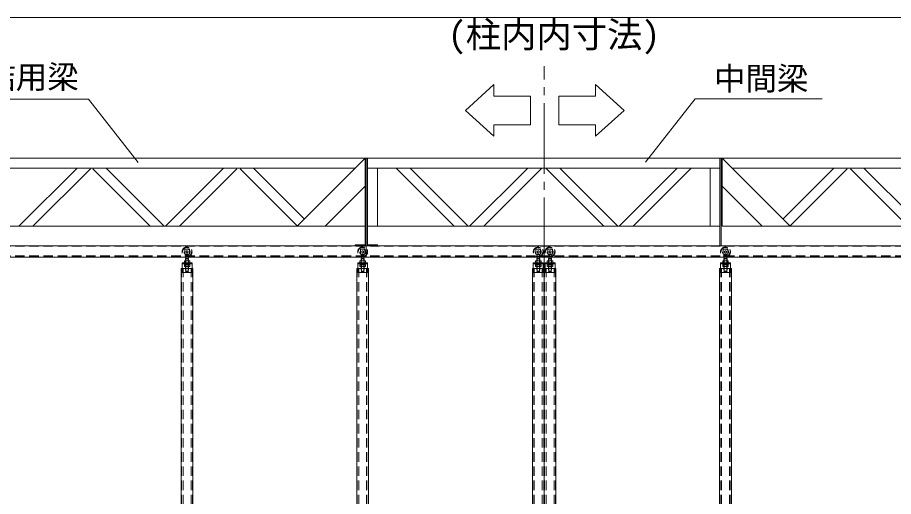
# Model space of a CAD drawing. Units: millimetres, scale not verified. Extents: x -10338 to 10338, y -7128 to 7128.
# Drawn here: x -6430 to -1987, y -921 to 1509 of the extents above; entities that cross this region are included whole.
import ezdxf
from ezdxf.enums import TextEntityAlignment as Align

# ---------------------------------------------------------------- set-up
doc = ezdxf.new("R2010")
doc.units = ezdxf.units.MM
doc.header["$LTSCALE"] = 40
doc.linetypes.add('CHAIN2', pattern=[12, 9, -1, 1, -1])
doc.linetypes.add('DASHED1', pattern=[1.8, 1.2, -0.6])
for name, color, linetype, lineweight in [('0-0_0', 7, 'Continuous', 9), ('0-3_CYG-108', 7, 'Continuous', 9), ('0-9_TEXT', 7, 'Continuous', 9), ('0-D_寸法', 7, 'Continuous', 9)]:
    doc.layers.add(name, color=color, linetype=linetype, lineweight=lineweight)
doc.styles.add('ＭＳ ゴシック', font='')
doc.styles.get('ＭＳ ゴシック').set_extended_font_data('MS Gothic')

msp = doc.modelspace()

# ---------------------------------------------------------------- linework, layer by layer
at = {"layer": '0-0_0', "linetype": 'CHAIN2'}
msp.add_line((-3758.97, 235.48), (-3758.97, 1263.06), dxfattribs=at)
at = {"layer": '0-0_0'}
for p, q in [((-3498.4, 1168.79), (-3353.98, 1037.75)), ((-4014.12, 906.98), (-4158.53, 1038.02))]:
    msp.add_line(p, q, dxfattribs=at)
at = {"layer": '0-3_CYG-108'}
for p, q in [((-4661.34, 795.26), (-7567.34, 795.26)), ((-4667.34, 795.26), (-5010.34, 452.69)), ((-4667.34, 795.26), (-4667.34, 352.26)), ((-4661.34, 795.26), (-4661.34, 293.51)), ((-4661.34, 795.26), (-2861.34, 795.26)), ((-4655.31, 350.51), (-4655.31, 795.26)), ((-2867.37, 350.51), (-2867.37, 795.26)), ((-2861.34, 795.26), (-2861.34, 350.51)), ((-2861.34, 795.26), (44.66, 795.26)), ((-2855.34, 795.26), (-2855.34, 452.26)), ((-2855.34, 795.26), (-2512.34, 452.69)), ((-4717.4, 745.26), (-7546.64, 745.26)), ((-6421.34, 452.69), (-6130, 743.67)), ((-6350.58, 452.69), (-6060.63, 742.28)), ((-5758.9, 452.69), (-6048.86, 742.28)), ((-5688.14, 452.69), (-5978.76, 742.94)), ((-5677.84, 452.69), (-5385.76, 744.4)), ((-5607.08, 452.69), (-5317.13, 742.28)), ((-5011.4, 452.69), (-5301.36, 742.28)), ((-4975.49, 487.5), (-5231.26, 742.94)), ((-4655.31, 745.26), (-2867.37, 745.26)), ((-4605.06, 450.51), (-4605.06, 745)), ((-4215.43, 450.51), (-4509.92, 745)), ((-4144.36, 450.51), (-4438.85, 745)), ((-4136.9, 450.51), (-3842.41, 745)), ((-4065.82, 450.51), (-3771.34, 745)), ((-3456.86, 450.51), (-3751.35, 745)), ((-3385.79, 450.51), (-3680.28, 745)), ((-3378.33, 450.51), (-3083.84, 745)), ((-3307.26, 450.51), (-3012.77, 745)), ((-2917.62, 450.51), (-2917.62, 745)), ((-2805.28, 745.26), (23.96, 745.26)), ((-2547.19, 487.5), (-2291.42, 742.94)), ((-2511.28, 452.69), (-2221.32, 742.28)), ((-1915.6, 452.69), (-2205.55, 742.28)), ((-1844.84, 452.69), (-2136.92, 744.4)), ((-4667.34, 653.44), (-4868.34, 452.69)), ((-2855.34, 653.44), (-2654.34, 452.69)), ((-9261.36, 450.51), (-4667.34, 450.51)), ((-4655.31, 450.56), (-2867.37, 450.56)), ((1738.61, 450.51), (-2855.34, 450.51)), ((-8861.36, 350.51), (1338.61, 350.51)), ((1395.61, 293.51), (-8918.36, 293.51)), ((-5583.86, 274.48), (-5583.86, 266.53)), ((-5580.41, 275.48), (-5559.3, 275.48)), ((-5578.16, 285.5), (-5562.16, 285.5)), ((-5578.16, 285.5), (-5578.16, 275.48)), ((-5576.93, 274.48), (-5576.93, 266.53)), ((-5576.41, 287.3), (-5576.41, 296.1)), ((-5576.16, 275.48), (-5576.16, 287.3)), ((-5564.16, 275.48), (-5564.16, 287.3)), ((-5563.96, 287.3), (-5562.16, 285.5)), ((-5563.91, 287.3), (-5563.91, 296.1)), ((-5563.07, 274.48), (-5563.07, 266.53)), ((-5562.16, 285.5), (-5562.16, 275.48)), ((-5556.14, 274.48), (-5556.14, 266.53)), ((-4693.26, 274.48), (-4693.26, 266.53)), ((-4689.81, 275.48), (-4668.71, 275.48)), ((-4687.56, 285.5), (-4671.56, 285.5)), ((-4687.56, 285.5), (-4687.56, 275.48)), ((-4686.33, 274.48), (-4686.33, 266.53)), ((-4685.81, 287.3), (-4685.81, 296.1)), ((-4685.56, 275.48), (-4685.56, 287.3)), ((-4673.56, 275.48), (-4673.56, 287.3)), ((-4673.36, 287.3), (-4671.56, 285.5)), ((-4673.31, 287.3), (-4673.31, 296.1)), ((-4672.47, 274.48), (-4672.47, 266.53)), ((-4671.56, 285.5), (-4671.56, 275.48)), ((-4665.54, 274.48), (-4665.54, 266.53)), ((-3802.66, 274.48), (-3802.66, 266.53)), ((-3799.21, 275.48), (-3778.11, 275.48)), ((-3796.96, 285.5), (-3780.96, 285.5)), ((-3796.96, 285.5), (-3796.96, 275.48)), ((-3795.73, 274.48), (-3795.73, 266.53)), ((-3795.21, 287.3), (-3795.21, 296.1)), ((-3794.96, 275.48), (-3794.96, 287.3)), ((-3782.96, 275.48), (-3782.96, 287.3)), ((-3782.76, 287.3), (-3780.96, 285.5)), ((-3782.71, 287.3), (-3782.71, 296.1)), ((-3781.87, 274.48), (-3781.87, 266.53)), ((-3780.96, 285.5), (-3780.96, 275.48)), ((-3774.94, 274.48), (-3774.94, 266.53)), ((-3743, 274.48), (-3743, 266.53)), ((-3718.74, 275.48), (-3739.84, 275.48)), ((-3735.18, 287.3), (-3736.98, 285.5)), ((-3720.98, 285.5), (-3736.98, 285.5)), ((-3736.98, 285.5), (-3736.98, 275.48)), ((-3736.07, 274.48), (-3736.07, 266.53)), ((-3735.24, 287.3), (-3735.24, 296.1)), ((-3734.98, 275.48), (-3734.98, 287.3)), ((-3722.98, 275.48), (-3722.98, 287.3)), ((-3722.74, 287.3), (-3722.74, 296.1)), ((-3722.22, 274.48), (-3722.22, 266.53)), ((-3720.98, 285.5), (-3720.98, 275.48)), ((-3715.29, 274.48), (-3715.29, 266.53)), ((-2853.3, 274.48), (-2853.3, 266.53)), ((-2829.04, 275.48), (-2850.14, 275.48)), ((-2845.49, 287.3), (-2847.29, 285.5)), ((-2831.29, 285.5), (-2847.29, 285.5)), ((-2847.29, 285.5), (-2847.29, 275.48)), ((-2846.37, 274.48), (-2846.37, 266.53)), ((-2845.54, 287.3), (-2845.54, 296.1)), ((-2845.29, 275.48), (-2845.29, 287.3)), ((-2833.29, 275.48), (-2833.29, 287.3)), ((-2833.04, 287.3), (-2833.04, 296.1)), ((-2832.52, 274.48), (-2832.52, 266.53)), ((-2831.29, 285.5), (-2831.29, 275.48)), ((-2825.59, 274.48), (-2825.59, 266.53)), ((-5600.17, -3984.3), (-5600.17, 235.48)), ((-5600.17, 235.48), (-5595.17, 235.48)), ((-5580.41, 265.53), (-5559.3, 265.53)), ((-5545.17, 235.48), (-5540.17, 235.48)), ((-5540.17, -3984.3), (-5540.17, 235.48)), ((-4709.57, -3984.3), (-4709.57, 235.48)), ((-4709.57, 235.48), (-4704.57, 235.48)), ((-4689.81, 265.53), (-4668.71, 265.53)), ((-4654.57, 235.48), (-4649.57, 235.48)), ((-4649.57, -3984.3), (-4649.57, 235.48)), ((-3818.97, -3984.3), (-3818.97, 235.48)), ((-3818.97, 235.48), (-3813.97, 235.48)), ((-3799.21, 265.53), (-3778.11, 265.53)), ((-3763.97, 235.48), (-3753.97, 235.48)), ((-3758.97, -3984.3), (-3758.97, 235.48)), ((-3718.74, 265.53), (-3739.84, 265.53)), ((-2869.27, -3984.3), (-2869.27, 235.48)), ((-2864.27, 235.48), (-2869.27, 235.48)), ((-2829.04, 265.53), (-2850.14, 265.53)), ((-2809.28, 235.48), (-2814.28, 235.48)), ((-2809.28, -3984.3), (-2809.28, 235.48))]:
    msp.add_line(p, q, dxfattribs=at)
at = {"layer": '0-3_CYG-108', "linetype": 'DASHED1'}
for p, q in [((-9106.36, 348.91), (1583.61, 348.91)), ((-5581.67, 333.3), (-5581.67, 308.3)), ((-5581.67, 333.3), (-5558.67, 333.3)), ((-5558.67, 333.3), (-5558.67, 308.3)), ((-4691.07, 333.3), (-4691.07, 308.3)), ((-4691.07, 333.3), (-4668.07, 333.3)), ((-4668.07, 333.3), (-4668.07, 308.3)), ((-3800.47, 333.3), (-3800.47, 308.3)), ((-3800.47, 333.3), (-3777.47, 333.3)), ((-3777.47, 333.3), (-3777.47, 308.3)), ((-3740.48, 333.3), (-3740.48, 308.3)), ((-3717.48, 333.3), (-3740.48, 333.3)), ((-3717.48, 333.3), (-3717.48, 308.3)), ((-2850.78, 333.3), (-2850.78, 308.3)), ((-2827.78, 333.3), (-2850.78, 333.3)), ((-2827.78, 333.3), (-2827.78, 308.3)), ((-9106.36, 299.51), (1583.61, 299.51)), ((-9106.36, 295.11), (1583.61, 295.11)), ((-5581.67, 308.3), (-5558.67, 308.3)), ((-5578.16, 275.48), (-5578.16, 222.3)), ((-5576.42, 296.1), (-5576.42, 308.3)), ((-5576.16, 220.3), (-5576.16, 275.48)), ((-5564.16, 220.3), (-5564.16, 275.48)), ((-5563.92, 296.1), (-5563.92, 308.3)), ((-5562.16, 275.48), (-5562.16, 222.3)), ((-4691.07, 308.3), (-4668.07, 308.3)), ((-4687.56, 275.48), (-4687.56, 222.3)), ((-4685.82, 296.1), (-4685.82, 308.3)), ((-4685.56, 220.3), (-4685.56, 275.48)), ((-4673.56, 220.3), (-4673.56, 275.48)), ((-4673.32, 296.1), (-4673.32, 308.3)), ((-4671.56, 275.48), (-4671.56, 222.3)), ((-3800.47, 308.3), (-3777.47, 308.3)), ((-3796.96, 275.48), (-3796.96, 222.3)), ((-3795.22, 296.1), (-3795.22, 308.3)), ((-3794.96, 220.3), (-3794.96, 275.48)), ((-3782.96, 220.3), (-3782.96, 275.48)), ((-3782.72, 296.1), (-3782.72, 308.3)), ((-3780.96, 275.48), (-3780.96, 222.3)), ((-3717.48, 308.3), (-3740.48, 308.3)), ((-3736.98, 275.48), (-3736.98, 222.3)), ((-3735.22, 296.1), (-3735.22, 308.3)), ((-3734.98, 220.3), (-3734.98, 275.48)), ((-3722.98, 220.3), (-3722.98, 275.48)), ((-3722.72, 296.1), (-3722.72, 308.3)), ((-3720.98, 275.48), (-3720.98, 222.3)), ((-2827.78, 308.3), (-2850.78, 308.3)), ((-2847.29, 275.48), (-2847.29, 222.3)), ((-2845.53, 296.1), (-2845.53, 308.3)), ((-2845.29, 220.3), (-2845.29, 275.48)), ((-2833.29, 220.3), (-2833.29, 275.48)), ((-2833.03, 296.1), (-2833.03, 308.3)), ((-2831.29, 275.48), (-2831.29, 222.3)), ((-5597.87, -3984.52), (-5597.87, 235.48)), ((-5595.17, 259.48), (-5545.17, 259.48)), ((-5595.17, 235.48), (-5545.17, 235.48)), ((-5590.17, -3984.52), (-5590.17, 235.48)), ((-5583.86, 246.58), (-5583.86, 254.48)), ((-5583.66, 259.48), (-5556.66, 259.48)), ((-5583.66, 259.48), (-5583.66, 255.48)), ((-5583.66, 255.48), (-5556.66, 255.48)), ((-5580.41, 245.58), (-5559.3, 245.58)), ((-5578.16, 222.3), (-5562.16, 222.3)), ((-5578.16, 222.3), (-5576.16, 220.3)), ((-5576.93, 246.58), (-5576.93, 254.48)), ((-5570.16, 259.48), (-5576.26, 255.58)), ((-5565.16, 259.48), (-5571.26, 255.58)), ((-5562.16, 222.3), (-5564.16, 220.3)), ((-5563.07, 246.58), (-5563.07, 254.48)), ((-5556.66, 259.48), (-5556.66, 255.48)), ((-5556.14, 246.58), (-5556.14, 254.48)), ((-5550.17, -3984.52), (-5550.17, 235.48)), ((-5542.47, -3984.52), (-5542.47, 235.48)), ((-4707.27, -3984.52), (-4707.27, 235.48)), ((-4704.57, 259.48), (-4654.57, 259.48)), ((-4704.57, 235.48), (-4654.57, 235.48)), ((-4699.57, -3984.52), (-4699.57, 235.48)), ((-4693.26, 246.58), (-4693.26, 254.48)), ((-4693.06, 259.48), (-4666.06, 259.48)), ((-4693.06, 259.48), (-4693.06, 255.48)), ((-4693.06, 255.48), (-4666.06, 255.48)), ((-4689.81, 245.58), (-4668.71, 245.58)), ((-4687.56, 222.3), (-4671.56, 222.3)), ((-4687.56, 222.3), (-4685.56, 220.3)), ((-4686.33, 246.58), (-4686.33, 254.48)), ((-4679.56, 259.48), (-4685.66, 255.58)), ((-4674.56, 259.48), (-4680.66, 255.58)), ((-4671.56, 222.3), (-4673.56, 220.3)), ((-4672.47, 246.58), (-4672.47, 254.48)), ((-4666.06, 259.48), (-4666.06, 255.48)), ((-4665.54, 246.58), (-4665.54, 254.48)), ((-4659.57, -3984.52), (-4659.57, 235.48)), ((-4651.87, -3984.52), (-4651.87, 235.48)), ((-3816.67, -3984.52), (-3816.67, 235.48)), ((-3813.97, 259.48), (-3763.97, 259.48)), ((-3813.97, 235.48), (-3763.97, 235.48)), ((-3808.97, -3984.52), (-3808.97, 235.48)), ((-3802.66, 246.58), (-3802.66, 254.48)), ((-3802.46, 259.48), (-3775.46, 259.48)), ((-3802.46, 259.48), (-3802.46, 255.48)), ((-3802.46, 255.48), (-3775.46, 255.48)), ((-3799.21, 245.58), (-3778.11, 245.58)), ((-3796.96, 222.3), (-3780.96, 222.3)), ((-3796.96, 222.3), (-3794.96, 220.3)), ((-3795.73, 246.58), (-3795.73, 254.48)), ((-3788.96, 259.48), (-3795.06, 255.58)), ((-3783.96, 259.48), (-3790.06, 255.58)), ((-3780.96, 222.3), (-3782.96, 220.3)), ((-3781.87, 246.58), (-3781.87, 254.48)), ((-3775.46, 259.48), (-3775.46, 255.48)), ((-3774.94, 246.58), (-3774.94, 254.48)), ((-3768.97, -3984.52), (-3768.97, 235.48)), ((-3761.27, -3984.52), (-3761.27, 235.48)), ((-3756.67, -3984.52), (-3756.67, 235.48)), ((-3703.98, 259.48), (-3753.97, 259.48)), ((-3703.98, 235.48), (-3753.97, 235.48)), ((-3748.97, -3984.52), (-3748.97, 235.48)), ((-3743, 246.58), (-3743, 254.48)), ((-3715.48, 259.48), (-3742.48, 259.48)), ((-3742.48, 259.48), (-3742.48, 255.48)), ((-3715.48, 255.48), (-3742.48, 255.48)), ((-3718.74, 245.58), (-3739.84, 245.58)), ((-3720.98, 222.3), (-3736.98, 222.3)), ((-3736.98, 222.3), (-3734.98, 220.3)), ((-3736.07, 246.58), (-3736.07, 254.48)), ((-3733.98, 259.48), (-3727.88, 255.58)), ((-3728.98, 259.48), (-3722.88, 255.58)), ((-3720.98, 222.3), (-3722.98, 220.3)), ((-3722.22, 246.58), (-3722.22, 254.48)), ((-3715.48, 259.48), (-3715.48, 255.48)), ((-3715.29, 246.58), (-3715.29, 254.48)), ((-3708.98, -3984.52), (-3708.98, 235.48)), ((-3701.28, -3984.52), (-3701.28, 235.48)), ((-2866.97, -3984.52), (-2866.97, 235.48)), ((-2814.28, 259.48), (-2864.27, 259.48)), ((-2814.28, 235.48), (-2864.27, 235.48)), ((-2859.28, -3984.52), (-2859.28, 235.48)), ((-2853.3, 246.58), (-2853.3, 254.48)), ((-2825.79, 259.48), (-2852.79, 259.48)), ((-2852.79, 259.48), (-2852.79, 255.48)), ((-2825.79, 255.48), (-2852.79, 255.48)), ((-2829.04, 245.58), (-2850.14, 245.58)), ((-2831.29, 222.3), (-2847.29, 222.3)), ((-2847.29, 222.3), (-2845.29, 220.3)), ((-2846.37, 246.58), (-2846.37, 254.48)), ((-2844.29, 259.48), (-2838.19, 255.58)), ((-2839.29, 259.48), (-2833.19, 255.58)), ((-2831.29, 222.3), (-2833.29, 220.3)), ((-2832.52, 246.58), (-2832.52, 254.48)), ((-2825.79, 259.48), (-2825.79, 255.48)), ((-2825.59, 246.58), (-2825.59, 254.48)), ((-2819.28, -3984.52), (-2819.28, 235.48)), ((-2811.58, -3984.52), (-2811.58, 235.48)), ((-5576.16, 220.3), (-5564.16, 220.3)), ((-4685.56, 220.3), (-4673.56, 220.3)), ((-3794.96, 220.3), (-3782.96, 220.3)), ((-3722.98, 220.3), (-3734.98, 220.3)), ((-2833.29, 220.3), (-2845.29, 220.3))]:
    msp.add_line(p, q, dxfattribs=at)
at = {"layer": '0-3_CYG-108'}
for points in [[(-4667.37, 356.04), (-4717.63, 356.04), (-4717.63, 350.51)], [(-4655.31, 356.04), (-4605.06, 356.04), (-4605.06, 350.51)], [(-5578.16, 285.5), (-5576.36, 287.3), (-5563.96, 287.3)], [(-4687.56, 285.5), (-4685.76, 287.3), (-4673.36, 287.3)], [(-3796.96, 285.5), (-3795.16, 287.3), (-3782.76, 287.3)], [(-3720.98, 285.5), (-3722.78, 287.3), (-3735.18, 287.3)], [(-2831.29, 285.5), (-2833.09, 287.3), (-2845.49, 287.3)], [(-3698.98, -3984.3), (-3698.98, 235.48), (-3703.98, 235.48)]]:
    msp.add_lwpolyline(points, dxfattribs=at)
for points in [[(-5545.17, 215.48), (-5595.17, 215.48), (-5595.17, 265.48), (-5545.17, 265.48)], [(-4654.57, 215.48), (-4704.57, 215.48), (-4704.57, 265.48), (-4654.57, 265.48)], [(-3763.97, 215.48), (-3813.97, 215.48), (-3813.97, 265.48), (-3763.97, 265.48)], [(-3753.97, 215.48), (-3703.98, 215.48), (-3703.98, 265.48), (-3753.97, 265.48)], [(-2864.27, 215.48), (-2814.28, 215.48), (-2814.28, 265.48), (-2864.27, 265.48)]]:
    msp.add_lwpolyline(points, close=True, dxfattribs=at)
at = {"layer": '0-3_CYG-108', "linetype": 'DASHED1'}
for centre, radius in [((-5570.17, 320.3), 25), ((-5570.17, 320.3), 23), ((-5570.17, 320.3), 15), ((-5570.17, 320.3), 5), ((-4679.57, 320.3), 25), ((-4679.57, 320.3), 23), ((-4679.57, 320.3), 15), ((-4679.57, 320.3), 5), ((-3788.97, 320.3), 25), ((-3788.97, 320.3), 23), ((-3788.97, 320.3), 15), ((-3788.97, 320.3), 5), ((-3728.98, 320.3), 25), ((-3728.98, 320.3), 23), ((-3728.98, 320.3), 15), ((-3728.98, 320.3), 5), ((-2839.28, 320.3), 25), ((-2839.28, 320.3), 23), ((-2839.28, 320.3), 15), ((-2839.28, 320.3), 5)]:
    msp.add_circle(centre, radius, dxfattribs=at)
at = {"layer": '0-3_CYG-108'}
for centre, radius, start, end in [((-5580.39, 268.98), 6.5, 57.795, 122.205), ((-5570, 250.99), 24.49, 73.565, 106.435), ((-5559.61, 269.02), 6.46, 57.58, 122.42), ((-4689.79, 268.98), 6.5, 57.795, 122.205), ((-4679.4, 250.99), 24.49, 73.565, 106.435), ((-4669.01, 269.02), 6.46, 57.58, 122.42), ((-3799.2, 268.98), 6.5, 57.795, 122.205), ((-3788.8, 250.99), 24.49, 73.565, 106.435), ((-3778.41, 269.02), 6.46, 57.58, 122.42), ((-3739.54, 269.02), 6.46, 57.58, 122.42), ((-3729.14, 250.99), 24.49, 73.565, 106.435), ((-3718.75, 268.98), 6.5, 57.795, 122.205), ((-2849.84, 269.02), 6.46, 57.58, 122.42), ((-2839.44, 250.99), 24.49, 73.565, 106.435), ((-2829.05, 268.98), 6.5, 57.795, 122.205), ((-5580.39, 272.03), 6.5, 237.795, 302.205), ((-5570, 290.02), 24.49, 253.565, 286.435), ((-5559.61, 271.98), 6.46, 237.58, 302.42), ((-4689.79, 272.03), 6.5, 237.795, 302.205), ((-4679.4, 290.02), 24.49, 253.565, 286.435), ((-4669.01, 271.98), 6.46, 237.58, 302.42), ((-3799.2, 272.03), 6.5, 237.795, 302.205), ((-3788.8, 290.02), 24.49, 253.565, 286.435), ((-3778.41, 271.98), 6.46, 237.58, 302.42), ((-3739.54, 271.98), 6.46, 237.58, 302.42), ((-3729.14, 290.02), 24.49, 253.565, 286.435), ((-3718.75, 272.03), 6.5, 237.795, 302.205), ((-2849.84, 271.98), 6.46, 237.58, 302.42), ((-2839.44, 290.02), 24.49, 253.565, 286.435), ((-2829.05, 272.03), 6.5, 237.795, 302.205)]:
    msp.add_arc(centre, radius, start, end, dxfattribs=at)
at = {"layer": '0-3_CYG-108', "linetype": 'DASHED1'}
for centre, radius, start, end in [((-5580.39, 248.98), 6.5, 57.795, 122.205), ((-5580.39, 252.08), 6.5, 237.795, 302.205), ((-5570, 230.99), 24.49, 73.565, 106.435), ((-5570, 270.06), 24.49, 253.565, 286.435), ((-5559.61, 249.02), 6.46, 57.58, 122.42), ((-5559.61, 252.03), 6.46, 237.58, 302.42), ((-4689.79, 248.98), 6.5, 57.795, 122.205), ((-4689.79, 252.08), 6.5, 237.795, 302.205), ((-4679.4, 230.99), 24.49, 73.565, 106.435), ((-4679.4, 270.06), 24.49, 253.565, 286.435), ((-4669.01, 249.02), 6.46, 57.58, 122.42), ((-4669.01, 252.03), 6.46, 237.58, 302.42), ((-3799.2, 248.98), 6.5, 57.795, 122.205), ((-3799.2, 252.08), 6.5, 237.795, 302.205), ((-3788.8, 230.99), 24.49, 73.565, 106.435), ((-3788.8, 270.06), 24.49, 253.565, 286.435), ((-3778.41, 249.02), 6.46, 57.58, 122.42), ((-3778.41, 252.03), 6.46, 237.58, 302.42), ((-3739.54, 249.02), 6.46, 57.58, 122.42), ((-3739.54, 252.03), 6.46, 237.58, 302.42), ((-3729.14, 230.99), 24.49, 73.565, 106.435), ((-3729.14, 270.06), 24.49, 253.565, 286.435), ((-3718.75, 248.98), 6.5, 57.795, 122.205), ((-3718.75, 252.08), 6.5, 237.795, 302.205), ((-2849.84, 249.02), 6.46, 57.58, 122.42), ((-2849.84, 252.03), 6.46, 237.58, 302.42), ((-2839.44, 230.99), 24.49, 73.565, 106.435), ((-2839.44, 270.06), 24.49, 253.565, 286.435), ((-2829.05, 248.98), 6.5, 57.795, 122.205), ((-2829.05, 252.08), 6.5, 237.795, 302.205)]:
    msp.add_arc(centre, radius, start, end, dxfattribs=at)
at = {"layer": '0-9_TEXT'}
for p, q in [((-6869.19, 1095.85), (-6069.82, 1095.85)), ((-5818.18, 774.07), (-6069.82, 1095.85)), ((-3245.28, 775.41), (-2993.63, 1097.19)), ((-2993.63, 1097.19), (-2348.8, 1097.19))]:
    msp.add_line(p, q, dxfattribs=at)
for points in [[(-4158.53, 1038.02), (-4014.12, 1168.79), (-4014.12, 1110.9), (-3827.48, 1110.9), (-3827.48, 964.88), (-4014.12, 964.88), (-4014.12, 906.98)], [(-3353.98, 1037.75), (-3498.4, 906.98), (-3498.4, 964.88), (-3685.04, 964.88), (-3685.04, 1110.9), (-3498.4, 1110.9), (-3498.4, 1168.79)]]:
    msp.add_lwpolyline(points, dxfattribs=at)
at = {"layer": '0-D_寸法'}
for p, q in [((1638.61, 1509.48), (-9161.36, 1509.48)), ((-9157.36, 1509.48), (1634.61, 1509.48))]:
    msp.add_line(p, q, dxfattribs=at)

# ---------------------------------------------------------------- texts
at = {"layer": '0-9_TEXT', "style": 'ＭＳ ゴシック'}
for s, height, p in [('(柱内内寸法)', 131.4, (-4246.51, 1317.56)), ('連結用梁', 117.3, (-6759.19, 1114.01)), ('中間梁', 117.3, (-2898.35, 1105.98))]:
    msp.add_text(s, height=height, dxfattribs=at).set_placement(p, align=Align.BOTTOM_LEFT)

doc.saveas('drawing.dxf')
